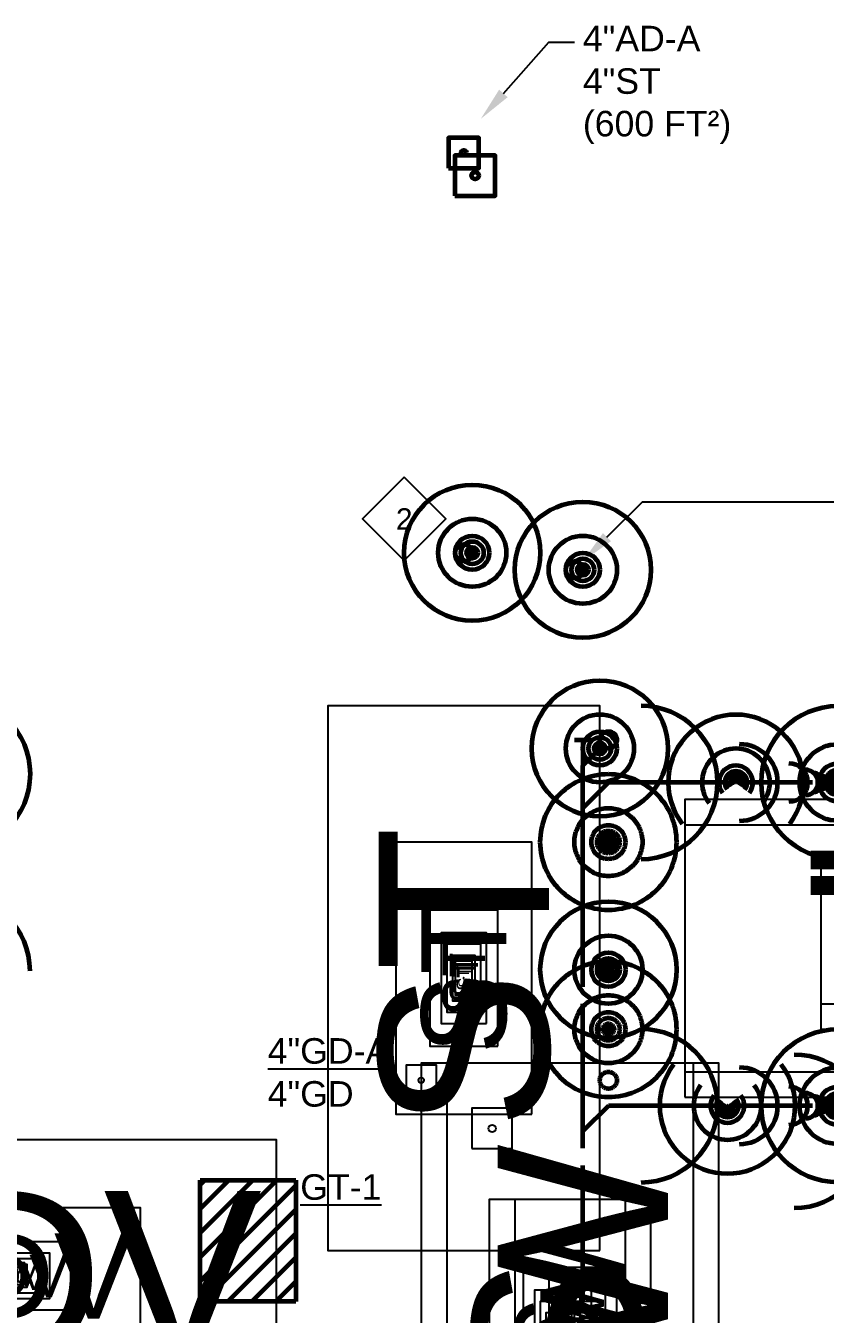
# Model space of a CAD drawing. Extents: x -3637 to 1666, y -2593 to 1817.
# Drawn here: x -968.5 to -686.5, y 681.2 to 1135.6 of the extents above; entities that cross this region are included whole.
import ezdxf
from ezdxf.enums import TextEntityAlignment as Align

# ---------------------------------------------------------------- set-up
doc = ezdxf.new("R2010")
doc.units = 0
doc.header["$LTSCALE"] = 36
doc.header["$MEASUREMENT"] = 0
doc.linetypes.add('VENT', pattern=[0.3, 0.2, -0.1])
for name, color, linetype in [('G-ANNO-TEXT', 70, 'Continuous'), ('G-ANNO-TEXT @ 96', 70, 'Continuous'), ('P-GD-N', 3, 'Continuous'), ('P-GD-N @ 128', 3, 'Continuous'), ('P-GD-N @ 96', 3, 'Continuous'), ('P-GV-N', 3, 'VENT'), ('P-GV-N @ 1 (1)', 3, 'VENT'), ('P-GV-N @ 1 (2)', 3, 'VENT'), ('P-GV-N @ 128', 3, 'VENT'), ('P-GV-N @ 192', 3, 'VENT'), ('P-GV-N @ 384', 3, 'VENT'), ('P-GV-N @ 48', 3, 'VENT'), ('P-GV-N @ 64', 3, 'VENT'), ('P-GV-N @ 768', 3, 'VENT'), ('P-GV-N @ 96', 3, 'VENT'), ('P-TP-N', 4, 'Continuous'), ('P-TP-N @ 1 (1)', 4, 'Continuous'), ('P-TP-N @ 1 (2)', 4, 'Continuous'), ('P-TP-N @ 128', 4, 'Continuous'), ('P-TP-N @ 192', 4, 'Continuous'), ('P-TP-N @ 384', 4, 'Continuous'), ('P-TP-N @ 48', 4, 'Continuous'), ('P-TP-N @ 64', 4, 'Continuous'), ('P-TP-N @ 768', 4, 'Continuous'), ('P-TP-N @ 96', 4, 'Continuous')]:
    doc.layers.add(name, color=color, linetype=linetype)
for name, color, linetype, lineweight in [('P-KW-N', 1, 'Continuous', 60), ('P-KW-N @ 1 (1)', 1, 'Continuous', 60), ('P-KW-N @ 1 (2)', 1, 'Continuous', 60), ('P-KW-N @ 12', 1, 'Continuous', 60), ('P-KW-N @ 128', 1, 'Continuous', 60), ('P-KW-N @ 16', 1, 'Continuous', 60), ('P-KW-N @ 192', 1, 'Continuous', 60), ('P-KW-N @ 2', 1, 'Continuous', 60), ('P-KW-N @ 24', 1, 'Continuous', 60), ('P-KW-N @ 384', 1, 'Continuous', 60), ('P-KW-N @ 4', 1, 'Continuous', 60), ('P-KW-N @ 48', 1, 'Continuous', 60), ('P-KW-N @ 64', 1, 'Continuous', 60), ('P-KW-N @ 768', 1, 'Continuous', 60), ('P-KW-N @ 8', 1, 'Continuous', 60), ('P-KW-N @ 96', 1, 'Continuous', 60), ('P-SAN-N', 6, 'Continuous', 60), ('P-SAN-N @ 1 (1)', 6, 'Continuous', 60), ('P-SAN-N @ 1 (2)', 6, 'Continuous', 60), ('P-SAN-N @ 12', 6, 'Continuous', 60), ('P-SAN-N @ 128', 6, 'Continuous', 60), ('P-SAN-N @ 16', 6, 'Continuous', 60), ('P-SAN-N @ 192', 6, 'Continuous', 60), ('P-SAN-N @ 2', 6, 'Continuous', 60), ('P-SAN-N @ 24', 6, 'Continuous', 60), ('P-SAN-N @ 384', 6, 'Continuous', 60), ('P-SAN-N @ 4', 6, 'Continuous', 60), ('P-SAN-N @ 48', 6, 'Continuous', 60), ('P-SAN-N @ 64', 6, 'Continuous', 60), ('P-SAN-N @ 768', 6, 'Continuous', 60), ('P-SAN-N @ 8', 6, 'Continuous', 60), ('P-SAN-N @ 96', 6, 'Continuous', 60), ('P-SANV-N', 5, 'VENT', 60), ('P-SANV-N @ 1 (1)', 5, 'VENT', 60), ('P-SANV-N @ 1 (2)', 5, 'VENT', 60), ('P-SANV-N @ 12', 5, 'VENT', 60), ('P-SANV-N @ 128', 5, 'VENT', 60), ('P-SANV-N @ 16', 5, 'VENT', 60), ('P-SANV-N @ 192', 5, 'VENT', 60), ('P-SANV-N @ 2', 5, 'VENT', 60), ('P-SANV-N @ 24', 5, 'VENT', 60), ('P-SANV-N @ 384', 5, 'VENT', 60), ('P-SANV-N @ 4', 5, 'VENT', 60), ('P-SANV-N @ 48', 5, 'VENT', 60), ('P-SANV-N @ 64', 5, 'VENT', 60), ('P-SANV-N @ 768', 5, 'VENT', 60), ('P-SANV-N @ 8', 5, 'VENT', 60), ('P-SANV-N @ 96', 5, 'VENT', 60), ('P-STRM-N', 2, 'Continuous', 60), ('P-STRM-N @ 1 (1)', 2, 'Continuous', 60), ('P-STRM-N @ 1 (2)', 2, 'Continuous', 60), ('P-STRM-N @ 12', 2, 'Continuous', 60), ('P-STRM-N @ 128', 2, 'Continuous', 60), ('P-STRM-N @ 16', 2, 'Continuous', 60), ('P-STRM-N @ 192', 2, 'Continuous', 60), ('P-STRM-N @ 2', 2, 'Continuous', 60), ('P-STRM-N @ 24', 2, 'Continuous', 60), ('P-STRM-N @ 384', 2, 'Continuous', 60), ('P-STRM-N @ 4', 2, 'Continuous', 60), ('P-STRM-N @ 48', 2, 'Continuous', 60), ('P-STRM-N @ 64', 2, 'Continuous', 60), ('P-STRM-N @ 768', 2, 'Continuous', 60), ('P-STRM-N @ 8', 2, 'Continuous', 60), ('P-STRM-N @ 96', 2, 'Continuous', 60)]:
    doc.layers.add(name, color=color, linetype=linetype, lineweight=lineweight)
doc.styles.add('Arial', font='arial.ttf')

# ---------------------------------------------------------------- blocks, each defined once
blk = doc.blocks.new('*U17')
at = {"linetype": 'Continuous'}
blk.add_lwpolyline([(-0.0556, -0.0556), (0.0556, -0.0556), (0.0556, 0.0556), (-0.0556, 0.0556)], close=True, dxfattribs=at)
at = {"color": 7, "linetype": 'Continuous'}
blk.add_circle((0, 0), 0.01, dxfattribs=at)
blk = doc.blocks.new('*U907')
at = {"layer": 'P-GD-N @ 128', "xscale": 128, "yscale": 128, "zscale": 128}
blk.add_blockref('*U17', (-804, 746.74), dxfattribs=at)
at = {"layer": 'P-GD-N @ 96', "xscale": 96, "yscale": 96, "zscale": 96}
blk.add_blockref('*U17', (-829, 763.74), dxfattribs=at)
blk = doc.blocks.new('*U7')
blk.add_circle((0, 0), 0.03125)
blk = doc.blocks.new('*U982')
at = {"layer": 'P-KW-N @ 1 (1)'}
blk.add_blockref('*U7', (-766, 880.74), dxfattribs=at)
at = {"layer": 'P-KW-N @ 1 (2)'}
blk.add_blockref('*U7', (-766, 880.74), dxfattribs=at)
at = {"layer": 'P-KW-N @ 12', "xscale": 12, "yscale": 12, "zscale": 12}
blk.add_blockref('*U7', (-766, 880.74), dxfattribs=at)
at = {"layer": 'P-KW-N @ 128', "xscale": 128, "yscale": 128, "zscale": 128}
blk.add_blockref('*U7', (-766, 880.74), dxfattribs=at)
at = {"layer": 'P-KW-N @ 16', "xscale": 16, "yscale": 16, "zscale": 16}
blk.add_blockref('*U7', (-766, 880.74), dxfattribs=at)
at = {"layer": 'P-KW-N @ 192', "xscale": 192, "yscale": 192, "zscale": 192}
blk.add_blockref('*U7', (-766, 880.74), dxfattribs=at)
at = {"layer": 'P-KW-N @ 2', "xscale": 2, "yscale": 2, "zscale": 2}
blk.add_blockref('*U7', (-766, 880.74), dxfattribs=at)
at = {"layer": 'P-KW-N @ 24', "xscale": 24, "yscale": 24, "zscale": 24}
blk.add_blockref('*U7', (-766, 880.74), dxfattribs=at)
at = {"layer": 'P-KW-N @ 384', "xscale": 384, "yscale": 384, "zscale": 384}
blk.add_blockref('*U7', (-766, 880.74), dxfattribs=at)
at = {"layer": 'P-KW-N @ 4', "xscale": 4, "yscale": 4, "zscale": 4}
blk.add_blockref('*U7', (-766, 880.74), dxfattribs=at)
at = {"layer": 'P-KW-N @ 48', "xscale": 48, "yscale": 48, "zscale": 48}
blk.add_blockref('*U7', (-766, 880.74), dxfattribs=at)
at = {"layer": 'P-KW-N @ 64', "xscale": 64, "yscale": 64, "zscale": 64}
blk.add_blockref('*U7', (-766, 880.74), dxfattribs=at)
at = {"layer": 'P-KW-N @ 768', "xscale": 768, "yscale": 768, "zscale": 768}
blk.add_blockref('*U7', (-766, 880.74), dxfattribs=at)
at = {"layer": 'P-KW-N @ 8', "xscale": 8, "yscale": 8, "zscale": 8}
blk.add_blockref('*U7', (-766, 880.74), dxfattribs=at)
at = {"layer": 'P-KW-N @ 96', "xscale": 96, "yscale": 96, "zscale": 96}
blk.add_blockref('*U7', (-763, 883.74), dxfattribs=at)
blk = doc.blocks.new('Pipe-Plan')
for p, q in [((-0.09375, -0.03125), (-0.09375, 0.03125)), ((-0.09375, 0), (0, 0))]:
    blk.add_line(p, q)
blk = doc.blocks.new('*U984')
at = {"layer": 'P-SAN-N @ 1 (1)'}
blk.add_blockref('*U7', (-772, 943.74), dxfattribs=at)
at = {"layer": 'P-SAN-N @ 1 (2)'}
blk.add_blockref('*U7', (-772, 943.74), dxfattribs=at)
at = {"layer": 'P-SAN-N @ 12', "xscale": 12, "yscale": 12, "zscale": 12}
blk.add_blockref('*U7', (-772, 943.74), dxfattribs=at)
at = {"layer": 'P-SAN-N @ 128', "xscale": 128, "yscale": 128, "zscale": 128}
blk.add_blockref('*U7', (-772, 943.74), dxfattribs=at)
at = {"layer": 'P-SAN-N @ 16', "xscale": 16, "yscale": 16, "zscale": 16}
blk.add_blockref('*U7', (-772, 943.74), dxfattribs=at)
at = {"layer": 'P-SAN-N @ 192', "xscale": 192, "yscale": 192, "zscale": 192}
blk.add_blockref('*U7', (-772, 943.74), dxfattribs=at)
at = {"layer": 'P-SAN-N @ 2', "xscale": 2, "yscale": 2, "zscale": 2}
blk.add_blockref('*U7', (-772, 943.74), dxfattribs=at)
at = {"layer": 'P-SAN-N @ 24', "xscale": 24, "yscale": 24, "zscale": 24}
blk.add_blockref('*U7', (-772, 943.74), dxfattribs=at)
at = {"layer": 'P-SAN-N @ 384', "xscale": 384, "yscale": 384, "zscale": 384}
blk.add_blockref('*U7', (-772, 943.74), dxfattribs=at)
at = {"layer": 'P-SAN-N @ 4', "xscale": 4, "yscale": 4, "zscale": 4}
blk.add_blockref('*U7', (-772, 943.74), dxfattribs=at)
at = {"layer": 'P-SAN-N @ 48', "xscale": 48, "yscale": 48, "zscale": 48}
blk.add_blockref('*U7', (-772, 943.74), dxfattribs=at)
at = {"layer": 'P-SAN-N @ 64', "xscale": 64, "yscale": 64, "zscale": 64}
blk.add_blockref('*U7', (-772, 943.74), dxfattribs=at)
at = {"layer": 'P-SAN-N @ 768', "xscale": 768, "yscale": 768, "zscale": 768}
blk.add_blockref('*U7', (-772, 943.74), dxfattribs=at)
at = {"layer": 'P-SAN-N @ 8', "xscale": 8, "yscale": 8, "zscale": 8}
blk.add_blockref('*U7', (-772, 943.74), dxfattribs=at)
at = {"layer": 'P-SAN-N @ 96', "xscale": 96, "yscale": 96, "zscale": 96}
blk.add_blockref('*U7', (-775, 943.74), dxfattribs=at)
blk = doc.blocks.new('*U20')
at = {"linetype": 'Continuous'}
blk.add_circle((0, 0), 0.03516, dxfattribs=at)
blk.add_arc((0.09046, 0), 0.03516, 90, 270, dxfattribs=at)
blk = doc.blocks.new('*U985')
at = {"layer": 'P-KW-N @ 1 (1)', "rotation": 180}
blk.add_blockref('*U20', (-682, 868.74), dxfattribs=at)
at = {"layer": 'P-KW-N @ 1 (2)', "rotation": 180}
blk.add_blockref('*U20', (-682, 868.74), dxfattribs=at)
at = {"layer": 'P-KW-N @ 12', "xscale": 12, "yscale": 12, "zscale": 12, "rotation": 180}
blk.add_blockref('*U20', (-682, 868.74), dxfattribs=at)
at = {"layer": 'P-KW-N @ 128', "xscale": 128, "yscale": 128, "zscale": 128, "rotation": 180}
blk.add_blockref('*U20', (-682, 868.74), dxfattribs=at)
at = {"layer": 'P-KW-N @ 16', "xscale": 16, "yscale": 16, "zscale": 16, "rotation": 180}
blk.add_blockref('*U20', (-682, 868.74), dxfattribs=at)
at = {"layer": 'P-KW-N @ 192', "xscale": 192, "yscale": 192, "zscale": 192, "rotation": 180}
blk.add_blockref('*U20', (-682, 868.74), dxfattribs=at)
at = {"layer": 'P-KW-N @ 2', "xscale": 2, "yscale": 2, "zscale": 2, "rotation": 180}
blk.add_blockref('*U20', (-682, 868.74), dxfattribs=at)
at = {"layer": 'P-KW-N @ 24', "xscale": 24, "yscale": 24, "zscale": 24, "rotation": 180}
blk.add_blockref('*U20', (-682, 868.74), dxfattribs=at)
at = {"layer": 'P-KW-N @ 384', "xscale": 384, "yscale": 384, "zscale": 384, "rotation": 180}
blk.add_blockref('*U20', (-682, 868.74), dxfattribs=at)
at = {"layer": 'P-KW-N @ 4', "xscale": 4, "yscale": 4, "zscale": 4, "rotation": 180}
blk.add_blockref('*U20', (-682, 868.74), dxfattribs=at)
at = {"layer": 'P-KW-N @ 48', "xscale": 48, "yscale": 48, "zscale": 48, "rotation": 180}
blk.add_blockref('*U20', (-682, 868.74), dxfattribs=at)
at = {"layer": 'P-KW-N @ 64', "xscale": 64, "yscale": 64, "zscale": 64, "rotation": 180}
blk.add_blockref('*U20', (-682, 868.74), dxfattribs=at)
at = {"layer": 'P-KW-N @ 768', "xscale": 768, "yscale": 768, "zscale": 768, "rotation": 180}
blk.add_blockref('*U20', (-682, 868.74), dxfattribs=at)
at = {"layer": 'P-KW-N @ 8', "xscale": 8, "yscale": 8, "zscale": 8, "rotation": 180}
blk.add_blockref('*U20', (-682, 868.74), dxfattribs=at)
at = {"layer": 'P-KW-N @ 96', "xscale": 96, "yscale": 96, "zscale": 96, "rotation": 180}
blk.add_blockref('*U20', (-682, 868.74), dxfattribs=at)
blk = doc.blocks.new('*U986')
at = {"layer": 'P-KW-N @ 1 (1)', "rotation": 180}
blk.add_blockref('*U20', (-682, 754.74), dxfattribs=at)
at = {"layer": 'P-KW-N @ 1 (2)', "rotation": 180}
blk.add_blockref('*U20', (-682, 754.74), dxfattribs=at)
at = {"layer": 'P-KW-N @ 12', "xscale": 12, "yscale": 12, "zscale": 12, "rotation": 180}
blk.add_blockref('*U20', (-682, 754.74), dxfattribs=at)
at = {"layer": 'P-KW-N @ 128', "xscale": 128, "yscale": 128, "zscale": 128, "rotation": 180}
blk.add_blockref('*U20', (-682, 754.74), dxfattribs=at)
at = {"layer": 'P-KW-N @ 16', "xscale": 16, "yscale": 16, "zscale": 16, "rotation": 180}
blk.add_blockref('*U20', (-682, 754.74), dxfattribs=at)
at = {"layer": 'P-KW-N @ 192', "xscale": 192, "yscale": 192, "zscale": 192, "rotation": 180}
blk.add_blockref('*U20', (-682, 754.74), dxfattribs=at)
at = {"layer": 'P-KW-N @ 2', "xscale": 2, "yscale": 2, "zscale": 2, "rotation": 180}
blk.add_blockref('*U20', (-682, 754.74), dxfattribs=at)
at = {"layer": 'P-KW-N @ 24', "xscale": 24, "yscale": 24, "zscale": 24, "rotation": 180}
blk.add_blockref('*U20', (-682, 754.74), dxfattribs=at)
at = {"layer": 'P-KW-N @ 384', "xscale": 384, "yscale": 384, "zscale": 384, "rotation": 180}
blk.add_blockref('*U20', (-682, 754.74), dxfattribs=at)
at = {"layer": 'P-KW-N @ 4', "xscale": 4, "yscale": 4, "zscale": 4, "rotation": 180}
blk.add_blockref('*U20', (-682, 754.74), dxfattribs=at)
at = {"layer": 'P-KW-N @ 48', "xscale": 48, "yscale": 48, "zscale": 48, "rotation": 180}
blk.add_blockref('*U20', (-682, 754.74), dxfattribs=at)
at = {"layer": 'P-KW-N @ 64', "xscale": 64, "yscale": 64, "zscale": 64, "rotation": 180}
blk.add_blockref('*U20', (-682, 754.74), dxfattribs=at)
at = {"layer": 'P-KW-N @ 768', "xscale": 768, "yscale": 768, "zscale": 768, "rotation": 180}
blk.add_blockref('*U20', (-682, 754.74), dxfattribs=at)
at = {"layer": 'P-KW-N @ 8', "xscale": 8, "yscale": 8, "zscale": 8, "rotation": 180}
blk.add_blockref('*U20', (-682, 754.74), dxfattribs=at)
at = {"layer": 'P-KW-N @ 96', "xscale": 96, "yscale": 96, "zscale": 96, "rotation": 180}
blk.add_blockref('*U20', (-682, 754.74), dxfattribs=at)
blk = doc.blocks.new('*U987')
at = {"layer": 'P-SAN-N @ 1 (1)'}
blk.add_blockref('*U7', (-763, 802.74), dxfattribs=at)
at = {"layer": 'P-SAN-N @ 1 (2)'}
blk.add_blockref('*U7', (-763, 802.74), dxfattribs=at)
at = {"layer": 'P-SAN-N @ 12', "xscale": 12, "yscale": 12, "zscale": 12}
blk.add_blockref('*U7', (-763, 802.74), dxfattribs=at)
at = {"layer": 'P-SAN-N @ 128', "xscale": 128, "yscale": 128, "zscale": 128}
blk.add_blockref('*U7', (-763, 802.74), dxfattribs=at)
at = {"layer": 'P-SAN-N @ 16', "xscale": 16, "yscale": 16, "zscale": 16}
blk.add_blockref('*U7', (-763, 802.74), dxfattribs=at)
at = {"layer": 'P-SAN-N @ 192', "xscale": 192, "yscale": 192, "zscale": 192}
blk.add_blockref('*U7', (-763, 802.74), dxfattribs=at)
at = {"layer": 'P-SAN-N @ 2', "xscale": 2, "yscale": 2, "zscale": 2}
blk.add_blockref('*U7', (-763, 802.74), dxfattribs=at)
at = {"layer": 'P-SAN-N @ 24', "xscale": 24, "yscale": 24, "zscale": 24}
blk.add_blockref('*U7', (-763, 802.74), dxfattribs=at)
at = {"layer": 'P-SAN-N @ 384', "xscale": 384, "yscale": 384, "zscale": 384}
blk.add_blockref('*U7', (-763, 802.74), dxfattribs=at)
at = {"layer": 'P-SAN-N @ 4', "xscale": 4, "yscale": 4, "zscale": 4}
blk.add_blockref('*U7', (-763, 802.74), dxfattribs=at)
at = {"layer": 'P-SAN-N @ 48', "xscale": 48, "yscale": 48, "zscale": 48}
blk.add_blockref('*U7', (-763, 802.74), dxfattribs=at)
at = {"layer": 'P-SAN-N @ 64', "xscale": 64, "yscale": 64, "zscale": 64}
blk.add_blockref('*U7', (-763, 802.74), dxfattribs=at)
at = {"layer": 'P-SAN-N @ 768', "xscale": 768, "yscale": 768, "zscale": 768}
blk.add_blockref('*U7', (-763, 802.74), dxfattribs=at)
at = {"layer": 'P-SAN-N @ 8', "xscale": 8, "yscale": 8, "zscale": 8}
blk.add_blockref('*U7', (-763, 802.74), dxfattribs=at)
at = {"layer": 'P-SAN-N @ 96', "xscale": 96, "yscale": 96, "zscale": 96}
blk.add_blockref('*U7', (-763, 802.74), dxfattribs=at)
blk = doc.blocks.new('*U988')
at = {"layer": 'P-SAN-N @ 1 (1)', "rotation": 180}
blk.add_blockref('*U20', (-628, 745.74), dxfattribs=at)
at = {"layer": 'P-SAN-N @ 1 (2)', "rotation": 180}
blk.add_blockref('*U20', (-628, 745.74), dxfattribs=at)
at = {"layer": 'P-SAN-N @ 12', "xscale": 12, "yscale": 12, "zscale": 12, "rotation": 180}
blk.add_blockref('*U20', (-628, 745.74), dxfattribs=at)
at = {"layer": 'P-SAN-N @ 128', "xscale": 128, "yscale": 128, "zscale": 128, "rotation": 180}
blk.add_blockref('*U20', (-628, 745.74), dxfattribs=at)
at = {"layer": 'P-SAN-N @ 16', "xscale": 16, "yscale": 16, "zscale": 16, "rotation": 180}
blk.add_blockref('*U20', (-628, 745.74), dxfattribs=at)
at = {"layer": 'P-SAN-N @ 192', "xscale": 192, "yscale": 192, "zscale": 192, "rotation": 180}
blk.add_blockref('*U20', (-628, 745.74), dxfattribs=at)
at = {"layer": 'P-SAN-N @ 2', "xscale": 2, "yscale": 2, "zscale": 2, "rotation": 180}
blk.add_blockref('*U20', (-628, 745.74), dxfattribs=at)
at = {"layer": 'P-SAN-N @ 24', "xscale": 24, "yscale": 24, "zscale": 24, "rotation": 180}
blk.add_blockref('*U20', (-628, 745.74), dxfattribs=at)
at = {"layer": 'P-SAN-N @ 384', "xscale": 384, "yscale": 384, "zscale": 384, "rotation": 180}
blk.add_blockref('*U20', (-628, 745.74), dxfattribs=at)
at = {"layer": 'P-SAN-N @ 4', "xscale": 4, "yscale": 4, "zscale": 4, "rotation": 180}
blk.add_blockref('*U20', (-628, 745.74), dxfattribs=at)
at = {"layer": 'P-SAN-N @ 48', "xscale": 48, "yscale": 48, "zscale": 48, "rotation": 180}
blk.add_blockref('*U20', (-628, 745.74), dxfattribs=at)
at = {"layer": 'P-SAN-N @ 64', "xscale": 64, "yscale": 64, "zscale": 64, "rotation": 180}
blk.add_blockref('*U20', (-628, 745.74), dxfattribs=at)
at = {"layer": 'P-SAN-N @ 768', "xscale": 768, "yscale": 768, "zscale": 768, "rotation": 180}
blk.add_blockref('*U20', (-628, 745.74), dxfattribs=at)
at = {"layer": 'P-SAN-N @ 8', "xscale": 8, "yscale": 8, "zscale": 8, "rotation": 180}
blk.add_blockref('*U20', (-628, 745.74), dxfattribs=at)
at = {"layer": 'P-SAN-N @ 96', "xscale": 96, "yscale": 96, "zscale": 96, "rotation": 180}
blk.add_blockref('*U20', (-628, 745.74), dxfattribs=at)
blk = doc.blocks.new('*U1014')
at = {"layer": 'P-SANV-N @ 1 (1)'}
blk.add_blockref('*U7', (-763, 781.74), dxfattribs=at)
at = {"layer": 'P-SANV-N @ 1 (2)'}
blk.add_blockref('*U7', (-763, 781.74), dxfattribs=at)
at = {"layer": 'P-SANV-N @ 12', "xscale": 12, "yscale": 12, "zscale": 12}
blk.add_blockref('*U7', (-763, 781.74), dxfattribs=at)
at = {"layer": 'P-SANV-N @ 128', "xscale": 128, "yscale": 128, "zscale": 128}
blk.add_blockref('*U7', (-763, 781.74), dxfattribs=at)
at = {"layer": 'P-SANV-N @ 16', "xscale": 16, "yscale": 16, "zscale": 16}
blk.add_blockref('*U7', (-763, 781.74), dxfattribs=at)
at = {"layer": 'P-SANV-N @ 192', "xscale": 192, "yscale": 192, "zscale": 192}
blk.add_blockref('*U7', (-763, 781.74), dxfattribs=at)
at = {"layer": 'P-SANV-N @ 2', "xscale": 2, "yscale": 2, "zscale": 2}
blk.add_blockref('*U7', (-763, 781.74), dxfattribs=at)
at = {"layer": 'P-SANV-N @ 24', "xscale": 24, "yscale": 24, "zscale": 24}
blk.add_blockref('*U7', (-763, 781.74), dxfattribs=at)
at = {"layer": 'P-SANV-N @ 384', "xscale": 384, "yscale": 384, "zscale": 384}
blk.add_blockref('*U7', (-763, 781.74), dxfattribs=at)
at = {"layer": 'P-SANV-N @ 4', "xscale": 4, "yscale": 4, "zscale": 4}
blk.add_blockref('*U7', (-763, 781.74), dxfattribs=at)
at = {"layer": 'P-SANV-N @ 48', "xscale": 48, "yscale": 48, "zscale": 48}
blk.add_blockref('*U7', (-763, 781.74), dxfattribs=at)
at = {"layer": 'P-SANV-N @ 64', "xscale": 64, "yscale": 64, "zscale": 64}
blk.add_blockref('*U7', (-763, 781.74), dxfattribs=at)
at = {"layer": 'P-SANV-N @ 768', "xscale": 768, "yscale": 768, "zscale": 768}
blk.add_blockref('*U7', (-763, 781.74), dxfattribs=at)
at = {"layer": 'P-SANV-N @ 8', "xscale": 8, "yscale": 8, "zscale": 8}
blk.add_blockref('*U7', (-763, 781.74), dxfattribs=at)
at = {"layer": 'P-SANV-N @ 96', "xscale": 96, "yscale": 96, "zscale": 96}
blk.add_blockref('*U7', (-763, 763.74), dxfattribs=at)
blk = doc.blocks.new('*U1015')
at = {"layer": 'P-SANV-N @ 1 (1)'}
blk.add_blockref('*U7', (-763, 847.74), dxfattribs=at)
at = {"layer": 'P-SANV-N @ 1 (2)'}
blk.add_blockref('*U7', (-763, 847.74), dxfattribs=at)
at = {"layer": 'P-SANV-N @ 12', "xscale": 12, "yscale": 12, "zscale": 12}
blk.add_blockref('*U7', (-763, 847.74), dxfattribs=at)
at = {"layer": 'P-SANV-N @ 128', "xscale": 128, "yscale": 128, "zscale": 128}
blk.add_blockref('*U7', (-763, 847.74), dxfattribs=at)
at = {"layer": 'P-SANV-N @ 16', "xscale": 16, "yscale": 16, "zscale": 16}
blk.add_blockref('*U7', (-763, 847.74), dxfattribs=at)
at = {"layer": 'P-SANV-N @ 192', "xscale": 192, "yscale": 192, "zscale": 192}
blk.add_blockref('*U7', (-763, 847.74), dxfattribs=at)
at = {"layer": 'P-SANV-N @ 2', "xscale": 2, "yscale": 2, "zscale": 2}
blk.add_blockref('*U7', (-763, 847.74), dxfattribs=at)
at = {"layer": 'P-SANV-N @ 24', "xscale": 24, "yscale": 24, "zscale": 24}
blk.add_blockref('*U7', (-763, 847.74), dxfattribs=at)
at = {"layer": 'P-SANV-N @ 384', "xscale": 384, "yscale": 384, "zscale": 384}
blk.add_blockref('*U7', (-763, 847.74), dxfattribs=at)
at = {"layer": 'P-SANV-N @ 4', "xscale": 4, "yscale": 4, "zscale": 4}
blk.add_blockref('*U7', (-763, 847.74), dxfattribs=at)
at = {"layer": 'P-SANV-N @ 48', "xscale": 48, "yscale": 48, "zscale": 48}
blk.add_blockref('*U7', (-763, 847.74), dxfattribs=at)
at = {"layer": 'P-SANV-N @ 64', "xscale": 64, "yscale": 64, "zscale": 64}
blk.add_blockref('*U7', (-763, 847.74), dxfattribs=at)
at = {"layer": 'P-SANV-N @ 768', "xscale": 768, "yscale": 768, "zscale": 768}
blk.add_blockref('*U7', (-763, 847.74), dxfattribs=at)
at = {"layer": 'P-SANV-N @ 8', "xscale": 8, "yscale": 8, "zscale": 8}
blk.add_blockref('*U7', (-763, 847.74), dxfattribs=at)
at = {"layer": 'P-SANV-N @ 96', "xscale": 96, "yscale": 96, "zscale": 96}
blk.add_blockref('*U7', (-763, 847.74), dxfattribs=at)
blk = doc.blocks.new('*U64')
at = {"layer": 'DEFPOINTS'}
blk.add_lwpolyline([(-0.125, -0.0625), (0.125, -0.0625), (0.125, 0.0625), (-0.125, 0.0625)], close=True, dxfattribs=at)
at = {"style": 'Arial'}
blk.add_text('GDV', height=0.078125, dxfattribs=at).set_placement((0, 0), align=Align.MIDDLE)
blk = doc.blocks.new('*U1027')
at = {"layer": 'P-GV-N @ 1 (1)', "linetype": 'ByBlock', "lineweight": -2}
blk.add_blockref('*U64', (-976, 694.74), dxfattribs=at)
at = {"layer": 'P-GV-N @ 1 (2)', "linetype": 'ByBlock', "lineweight": -2}
blk.add_blockref('*U64', (-976, 694.74), dxfattribs=at)
at = {"layer": 'P-GV-N @ 128', "linetype": 'ByBlock', "lineweight": -2, "xscale": 128, "yscale": 128, "zscale": 128}
blk.add_blockref('*U64', (-976, 694.74), dxfattribs=at)
at = {"layer": 'P-GV-N @ 192', "linetype": 'ByBlock', "lineweight": -2, "xscale": 192, "yscale": 192, "zscale": 192}
blk.add_blockref('*U64', (-976, 694.74), dxfattribs=at)
at = {"layer": 'P-GV-N @ 384', "linetype": 'ByBlock', "lineweight": -2, "xscale": 384, "yscale": 384, "zscale": 384}
blk.add_blockref('*U64', (-976, 694.74), dxfattribs=at)
at = {"layer": 'P-GV-N @ 48', "linetype": 'ByBlock', "lineweight": -2, "xscale": 48, "yscale": 48, "zscale": 48}
blk.add_blockref('*U64', (-976, 694.74), dxfattribs=at)
at = {"layer": 'P-GV-N @ 64', "linetype": 'ByBlock', "lineweight": -2, "xscale": 64, "yscale": 64, "zscale": 64}
blk.add_blockref('*U64', (-976, 694.74), dxfattribs=at)
at = {"layer": 'P-GV-N @ 768', "linetype": 'ByBlock', "lineweight": -2, "xscale": 768, "yscale": 768, "zscale": 768}
blk.add_blockref('*U64', (-976, 694.74), dxfattribs=at)
at = {"layer": 'P-GV-N @ 96', "linetype": 'ByBlock', "lineweight": -2, "xscale": 96, "yscale": 96, "zscale": 96}
blk.add_blockref('*U64', (-976, 694.74), dxfattribs=at)
blk = doc.blocks.new('*U86')
at = {"layer": 'DEFPOINTS'}
blk.add_lwpolyline([(-0.125, -0.0625), (0.125, -0.0625), (0.125, 0.0625), (-0.125, 0.0625)], close=True, dxfattribs=at)
at = {"style": 'Arial'}
blk.add_text('KW', height=0.078125, dxfattribs=at).set_placement((0, 0), align=Align.MIDDLE)
blk = doc.blocks.new('*U1053')
at = {"layer": 'P-KW-N @ 1 (1)', "linetype": 'ByBlock', "lineweight": -2, "rotation": 90}
blk.add_blockref('*U86', (-772, 673.74), dxfattribs=at)
at = {"layer": 'P-KW-N @ 1 (2)', "linetype": 'ByBlock', "lineweight": -2, "rotation": 90}
blk.add_blockref('*U86', (-772, 673.74), dxfattribs=at)
at = {"layer": 'P-KW-N @ 128', "linetype": 'ByBlock', "lineweight": -2, "xscale": 128, "yscale": 128, "zscale": 128, "rotation": 90}
blk.add_blockref('*U86', (-772, 673.74), dxfattribs=at)
at = {"layer": 'P-KW-N @ 192', "linetype": 'ByBlock', "lineweight": -2, "xscale": 192, "yscale": 192, "zscale": 192, "rotation": 90}
blk.add_blockref('*U86', (-772, 673.74), dxfattribs=at)
at = {"layer": 'P-KW-N @ 384', "linetype": 'ByBlock', "lineweight": -2, "xscale": 384, "yscale": 384, "zscale": 384, "rotation": 90}
blk.add_blockref('*U86', (-772, 673.74), dxfattribs=at)
at = {"layer": 'P-KW-N @ 48', "linetype": 'ByBlock', "lineweight": -2, "xscale": 48, "yscale": 48, "zscale": 48, "rotation": 90}
blk.add_blockref('*U86', (-772, 673.74), dxfattribs=at)
at = {"layer": 'P-KW-N @ 64', "linetype": 'ByBlock', "lineweight": -2, "xscale": 64, "yscale": 64, "zscale": 64, "rotation": 90}
blk.add_blockref('*U86', (-772, 673.74), dxfattribs=at)
at = {"layer": 'P-KW-N @ 768', "linetype": 'ByBlock', "lineweight": -2, "xscale": 768, "yscale": 768, "zscale": 768, "rotation": 90}
blk.add_blockref('*U86', (-772, 673.74), dxfattribs=at)
at = {"layer": 'P-KW-N @ 96', "linetype": 'ByBlock', "lineweight": -2, "xscale": 96, "yscale": 96, "zscale": 96, "rotation": 90}
blk.add_blockref('*U86', (-772, 673.74), dxfattribs=at)
blk = doc.blocks.new('*U68')
at = {"layer": 'DEFPOINTS'}
blk.add_lwpolyline([(-0.125, -0.0625), (0.125, -0.0625), (0.125, 0.0625), (-0.125, 0.0625)], close=True, dxfattribs=at)
at = {"style": 'Arial'}
blk.add_text('S', height=0.07812, dxfattribs=at).set_placement((0, 0), align=Align.MIDDLE)
blk = doc.blocks.new('*U1054')
at = {"layer": 'P-SAN-N @ 1 (1)', "linetype": 'ByBlock', "lineweight": -2, "rotation": 90}
blk.add_blockref('*U68', (-781, 673.74), dxfattribs=at)
at = {"layer": 'P-SAN-N @ 1 (2)', "linetype": 'ByBlock', "lineweight": -2, "rotation": 90}
blk.add_blockref('*U68', (-781, 673.74), dxfattribs=at)
at = {"layer": 'P-SAN-N @ 128', "linetype": 'ByBlock', "lineweight": -2, "xscale": 128, "yscale": 128, "zscale": 128, "rotation": 90}
blk.add_blockref('*U68', (-781, 673.74), dxfattribs=at)
at = {"layer": 'P-SAN-N @ 192', "linetype": 'ByBlock', "lineweight": -2, "xscale": 192, "yscale": 192, "zscale": 192, "rotation": 90}
blk.add_blockref('*U68', (-781, 673.74), dxfattribs=at)
at = {"layer": 'P-SAN-N @ 384', "linetype": 'ByBlock', "lineweight": -2, "xscale": 384, "yscale": 384, "zscale": 384, "rotation": 90}
blk.add_blockref('*U68', (-781, 673.74), dxfattribs=at)
at = {"layer": 'P-SAN-N @ 48', "linetype": 'ByBlock', "lineweight": -2, "xscale": 48, "yscale": 48, "zscale": 48, "rotation": 90}
blk.add_blockref('*U68', (-781, 673.74), dxfattribs=at)
at = {"layer": 'P-SAN-N @ 64', "linetype": 'ByBlock', "lineweight": -2, "xscale": 64, "yscale": 64, "zscale": 64, "rotation": 90}
blk.add_blockref('*U68', (-781, 673.74), dxfattribs=at)
at = {"layer": 'P-SAN-N @ 768', "linetype": 'ByBlock', "lineweight": -2, "xscale": 768, "yscale": 768, "zscale": 768, "rotation": 90}
blk.add_blockref('*U68', (-781, 673.74), dxfattribs=at)
at = {"layer": 'P-SAN-N @ 96', "linetype": 'ByBlock', "lineweight": -2, "xscale": 96, "yscale": 96, "zscale": 96, "rotation": 90}
blk.add_blockref('*U68', (-781, 673.74), dxfattribs=at)
blk = doc.blocks.new('*U13')
at = {"linetype": 'Continuous'}
blk.add_arc((0, 0), 0.03112, 232.56697, 127.43303, dxfattribs=at)
blk = doc.blocks.new('*U1062')
at = {"layer": 'P-KW-N @ 1 (1)', "rotation": 89.99999999999999}
blk.add_blockref('*U13', (-718, 868.74), dxfattribs=at)
at = {"layer": 'P-KW-N @ 1 (2)', "rotation": 89.99999999999999}
blk.add_blockref('*U13', (-718, 868.74), dxfattribs=at)
at = {"layer": 'P-KW-N @ 12', "xscale": 12, "yscale": 12, "zscale": 12, "rotation": 89.99999999999999}
blk.add_blockref('*U13', (-718, 868.74), dxfattribs=at)
at = {"layer": 'P-KW-N @ 128', "xscale": 128, "yscale": 128, "zscale": 128, "rotation": 89.99999999999999}
blk.add_blockref('*U13', (-718, 868.74), dxfattribs=at)
at = {"layer": 'P-KW-N @ 16', "xscale": 16, "yscale": 16, "zscale": 16, "rotation": 89.99999999999999}
blk.add_blockref('*U13', (-718, 868.74), dxfattribs=at)
at = {"layer": 'P-KW-N @ 192', "xscale": 192, "yscale": 192, "zscale": 192, "rotation": 89.99999999999999}
blk.add_blockref('*U13', (-718, 868.74), dxfattribs=at)
at = {"layer": 'P-KW-N @ 2', "xscale": 2, "yscale": 2, "zscale": 2, "rotation": 89.99999999999999}
blk.add_blockref('*U13', (-718, 868.74), dxfattribs=at)
at = {"layer": 'P-KW-N @ 24', "xscale": 24, "yscale": 24, "zscale": 24, "rotation": 89.99999999999999}
blk.add_blockref('*U13', (-718, 868.74), dxfattribs=at)
at = {"layer": 'P-KW-N @ 384', "xscale": 384, "yscale": 384, "zscale": 384, "rotation": 89.99999999999999}
blk.add_blockref('*U13', (-718, 868.74), dxfattribs=at)
at = {"layer": 'P-KW-N @ 4', "xscale": 4, "yscale": 4, "zscale": 4, "rotation": 89.99999999999999}
blk.add_blockref('*U13', (-718, 868.74), dxfattribs=at)
at = {"layer": 'P-KW-N @ 48', "xscale": 48, "yscale": 48, "zscale": 48, "rotation": 89.99999999999999}
blk.add_blockref('*U13', (-718, 868.74), dxfattribs=at)
at = {"layer": 'P-KW-N @ 64', "xscale": 64, "yscale": 64, "zscale": 64, "rotation": 89.99999999999999}
blk.add_blockref('*U13', (-718, 868.74), dxfattribs=at)
at = {"layer": 'P-KW-N @ 768', "xscale": 768, "yscale": 768, "zscale": 768, "rotation": 89.99999999999999}
blk.add_blockref('*U13', (-718, 868.74), dxfattribs=at)
at = {"layer": 'P-KW-N @ 8', "xscale": 8, "yscale": 8, "zscale": 8, "rotation": 89.99999999999999}
blk.add_blockref('*U13', (-718, 868.74), dxfattribs=at)
at = {"layer": 'P-KW-N @ 96', "xscale": 96, "yscale": 96, "zscale": 96, "rotation": 89.99999999999999}
blk.add_blockref('*U13', (-718, 868.74), dxfattribs=at)
blk = doc.blocks.new('*U1063')
at = {"layer": 'P-KW-N @ 1 (1)', "rotation": 270}
blk.add_blockref('*U13', (-721, 754.74), dxfattribs=at)
at = {"layer": 'P-KW-N @ 1 (2)', "rotation": 270}
blk.add_blockref('*U13', (-721, 754.74), dxfattribs=at)
at = {"layer": 'P-KW-N @ 12', "xscale": 12, "yscale": 12, "zscale": 12, "rotation": 270}
blk.add_blockref('*U13', (-721, 754.74), dxfattribs=at)
at = {"layer": 'P-KW-N @ 128', "xscale": 128, "yscale": 128, "zscale": 128, "rotation": 270}
blk.add_blockref('*U13', (-721, 754.74), dxfattribs=at)
at = {"layer": 'P-KW-N @ 16', "xscale": 16, "yscale": 16, "zscale": 16, "rotation": 270}
blk.add_blockref('*U13', (-721, 754.74), dxfattribs=at)
at = {"layer": 'P-KW-N @ 192', "xscale": 192, "yscale": 192, "zscale": 192, "rotation": 270}
blk.add_blockref('*U13', (-721, 754.74), dxfattribs=at)
at = {"layer": 'P-KW-N @ 2', "xscale": 2, "yscale": 2, "zscale": 2, "rotation": 270}
blk.add_blockref('*U13', (-721, 754.74), dxfattribs=at)
at = {"layer": 'P-KW-N @ 24', "xscale": 24, "yscale": 24, "zscale": 24, "rotation": 270}
blk.add_blockref('*U13', (-721, 754.74), dxfattribs=at)
at = {"layer": 'P-KW-N @ 384', "xscale": 384, "yscale": 384, "zscale": 384, "rotation": 270}
blk.add_blockref('*U13', (-721, 754.74), dxfattribs=at)
at = {"layer": 'P-KW-N @ 4', "xscale": 4, "yscale": 4, "zscale": 4, "rotation": 270}
blk.add_blockref('*U13', (-721, 754.74), dxfattribs=at)
at = {"layer": 'P-KW-N @ 48', "xscale": 48, "yscale": 48, "zscale": 48, "rotation": 270}
blk.add_blockref('*U13', (-721, 754.74), dxfattribs=at)
at = {"layer": 'P-KW-N @ 64', "xscale": 64, "yscale": 64, "zscale": 64, "rotation": 270}
blk.add_blockref('*U13', (-721, 754.74), dxfattribs=at)
at = {"layer": 'P-KW-N @ 768', "xscale": 768, "yscale": 768, "zscale": 768, "rotation": 270}
blk.add_blockref('*U13', (-721, 754.74), dxfattribs=at)
at = {"layer": 'P-KW-N @ 8', "xscale": 8, "yscale": 8, "zscale": 8, "rotation": 270}
blk.add_blockref('*U13', (-721, 754.74), dxfattribs=at)
at = {"layer": 'P-KW-N @ 96', "xscale": 96, "yscale": 96, "zscale": 96, "rotation": 270}
blk.add_blockref('*U13', (-721, 754.74), dxfattribs=at)
blk = doc.blocks.new('*U66')
at = {"layer": 'DEFPOINTS'}
blk.add_lwpolyline([(-0.125, -0.0625), (0.125, -0.0625), (0.125, 0.0625), (-0.125, 0.0625)], close=True, dxfattribs=at)
at = {"style": 'Arial'}
blk.add_text('TP', height=0.078125, dxfattribs=at).set_placement((0, 0), align=Align.MIDDLE)
blk = doc.blocks.new('*U1084')
at = {"layer": 'P-TP-N @ 1 (1)', "linetype": 'ByBlock', "lineweight": -2}
blk.add_blockref('*U66', (-640, 805.74), dxfattribs=at)
at = {"layer": 'P-TP-N @ 1 (2)', "linetype": 'ByBlock', "lineweight": -2}
blk.add_blockref('*U66', (-640, 805.74), dxfattribs=at)
at = {"layer": 'P-TP-N @ 128', "linetype": 'ByBlock', "lineweight": -2, "xscale": 128, "yscale": 128, "zscale": 128}
blk.add_blockref('*U66', (-640, 805.74), dxfattribs=at)
at = {"layer": 'P-TP-N @ 192', "linetype": 'ByBlock', "lineweight": -2, "xscale": 192, "yscale": 192, "zscale": 192}
blk.add_blockref('*U66', (-640, 805.74), dxfattribs=at)
at = {"layer": 'P-TP-N @ 384', "linetype": 'ByBlock', "lineweight": -2, "xscale": 384, "yscale": 384, "zscale": 384}
blk.add_blockref('*U66', (-640, 805.74), dxfattribs=at)
at = {"layer": 'P-TP-N @ 48', "linetype": 'ByBlock', "lineweight": -2, "xscale": 48, "yscale": 48, "zscale": 48}
blk.add_blockref('*U66', (-640, 805.74), dxfattribs=at)
at = {"layer": 'P-TP-N @ 64', "linetype": 'ByBlock', "lineweight": -2, "xscale": 64, "yscale": 64, "zscale": 64}
blk.add_blockref('*U66', (-640, 805.74), dxfattribs=at)
at = {"layer": 'P-TP-N @ 768', "linetype": 'ByBlock', "lineweight": -2, "xscale": 768, "yscale": 768, "zscale": 768}
blk.add_blockref('*U66', (-640, 805.74), dxfattribs=at)
at = {"layer": 'P-TP-N @ 96', "linetype": 'ByBlock', "lineweight": -2, "xscale": 96, "yscale": 96, "zscale": 96}
blk.add_blockref('*U66', (-640, 805.74), dxfattribs=at)
blk = doc.blocks.new('*U1085')
at = {"layer": 'P-TP-N @ 1 (1)', "linetype": 'ByBlock', "lineweight": -2}
blk.add_blockref('*U66', (-640, 814.74), dxfattribs=at)
at = {"layer": 'P-TP-N @ 1 (2)', "linetype": 'ByBlock', "lineweight": -2}
blk.add_blockref('*U66', (-640, 814.74), dxfattribs=at)
at = {"layer": 'P-TP-N @ 128', "linetype": 'ByBlock', "lineweight": -2, "xscale": 128, "yscale": 128, "zscale": 128}
blk.add_blockref('*U66', (-640, 814.74), dxfattribs=at)
at = {"layer": 'P-TP-N @ 192', "linetype": 'ByBlock', "lineweight": -2, "xscale": 192, "yscale": 192, "zscale": 192}
blk.add_blockref('*U66', (-640, 814.74), dxfattribs=at)
at = {"layer": 'P-TP-N @ 384', "linetype": 'ByBlock', "lineweight": -2, "xscale": 384, "yscale": 384, "zscale": 384}
blk.add_blockref('*U66', (-640, 814.74), dxfattribs=at)
at = {"layer": 'P-TP-N @ 48', "linetype": 'ByBlock', "lineweight": -2, "xscale": 48, "yscale": 48, "zscale": 48}
blk.add_blockref('*U66', (-640, 814.74), dxfattribs=at)
at = {"layer": 'P-TP-N @ 64', "linetype": 'ByBlock', "lineweight": -2, "xscale": 64, "yscale": 64, "zscale": 64}
blk.add_blockref('*U66', (-640, 814.74), dxfattribs=at)
at = {"layer": 'P-TP-N @ 768', "linetype": 'ByBlock', "lineweight": -2, "xscale": 768, "yscale": 768, "zscale": 768}
blk.add_blockref('*U66', (-640, 814.74), dxfattribs=at)
at = {"layer": 'P-TP-N @ 96', "linetype": 'ByBlock', "lineweight": -2, "xscale": 96, "yscale": 96, "zscale": 96}
blk.add_blockref('*U66', (-640, 814.74), dxfattribs=at)
blk = doc.blocks.new('DIAMOND TAG')
blk.add_lwpolyline([(0, -0.1533), (0.1533, 0), (0, 0.1533), (-0.1533, 0)], close=True)
at = {"style": 'Arial'}
blk.add_attdef('XXX', text='', height=0.0781, dxfattribs=at).set_placement((0, 0), align=Align.MIDDLE)
blk = doc.blocks.new('*U1128')
at = {"layer": 'P-STRM-N @ 1 (1)'}
blk.add_blockref('*U7', (-811, 949.74), dxfattribs=at)
at = {"layer": 'P-STRM-N @ 1 (2)'}
blk.add_blockref('*U7', (-811, 949.74), dxfattribs=at)
at = {"layer": 'P-STRM-N @ 12', "xscale": 12, "yscale": 12, "zscale": 12}
blk.add_blockref('*U7', (-811, 949.74), dxfattribs=at)
at = {"layer": 'P-STRM-N @ 128', "xscale": 128, "yscale": 128, "zscale": 128}
blk.add_blockref('*U7', (-811, 949.74), dxfattribs=at)
at = {"layer": 'P-STRM-N @ 16', "xscale": 16, "yscale": 16, "zscale": 16}
blk.add_blockref('*U7', (-811, 949.74), dxfattribs=at)
at = {"layer": 'P-STRM-N @ 192', "xscale": 192, "yscale": 192, "zscale": 192}
blk.add_blockref('*U7', (-811, 949.74), dxfattribs=at)
at = {"layer": 'P-STRM-N @ 2', "xscale": 2, "yscale": 2, "zscale": 2}
blk.add_blockref('*U7', (-811, 949.74), dxfattribs=at)
at = {"layer": 'P-STRM-N @ 24', "xscale": 24, "yscale": 24, "zscale": 24}
blk.add_blockref('*U7', (-811, 949.74), dxfattribs=at)
at = {"layer": 'P-STRM-N @ 384', "xscale": 384, "yscale": 384, "zscale": 384}
blk.add_blockref('*U7', (-811, 949.74), dxfattribs=at)
at = {"layer": 'P-STRM-N @ 4', "xscale": 4, "yscale": 4, "zscale": 4}
blk.add_blockref('*U7', (-811, 949.74), dxfattribs=at)
at = {"layer": 'P-STRM-N @ 48', "xscale": 48, "yscale": 48, "zscale": 48}
blk.add_blockref('*U7', (-811, 949.74), dxfattribs=at)
at = {"layer": 'P-STRM-N @ 64', "xscale": 64, "yscale": 64, "zscale": 64}
blk.add_blockref('*U7', (-811, 949.74), dxfattribs=at)
at = {"layer": 'P-STRM-N @ 768', "xscale": 768, "yscale": 768, "zscale": 768}
blk.add_blockref('*U7', (-811, 949.74), dxfattribs=at)
at = {"layer": 'P-STRM-N @ 8', "xscale": 8, "yscale": 8, "zscale": 8}
blk.add_blockref('*U7', (-811, 949.74), dxfattribs=at)
at = {"layer": 'P-STRM-N @ 96', "xscale": 96, "yscale": 96, "zscale": 96}
blk.add_blockref('*U7', (-814, 949.74), dxfattribs=at)
blk = doc.blocks.new('*U72')
at = {"layer": 'DEFPOINTS'}
blk.add_lwpolyline([(-0.125, -0.0625), (0.125, -0.0625), (0.125, 0.0625), (-0.125, 0.0625)], close=True, dxfattribs=at)
at = {"style": 'Arial'}
blk.add_text('ST', height=0.078125, dxfattribs=at).set_placement((0, 0), align=Align.MIDDLE)
blk = doc.blocks.new('*U1131')
at = {"layer": 'P-STRM-N @ 1 (1)', "linetype": 'ByBlock', "lineweight": -2, "rotation": 90}
blk.add_blockref('*U72', (-814, 799.74), dxfattribs=at)
at = {"layer": 'P-STRM-N @ 1 (2)', "linetype": 'ByBlock', "lineweight": -2, "rotation": 90}
blk.add_blockref('*U72', (-814, 799.74), dxfattribs=at)
at = {"layer": 'P-STRM-N @ 128', "linetype": 'ByBlock', "lineweight": -2, "xscale": 128, "yscale": 128, "zscale": 128, "rotation": 90}
blk.add_blockref('*U72', (-814, 799.74), dxfattribs=at)
at = {"layer": 'P-STRM-N @ 192', "linetype": 'ByBlock', "lineweight": -2, "xscale": 192, "yscale": 192, "zscale": 192, "rotation": 90}
blk.add_blockref('*U72', (-814, 799.74), dxfattribs=at)
at = {"layer": 'P-STRM-N @ 384', "linetype": 'ByBlock', "lineweight": -2, "xscale": 384, "yscale": 384, "zscale": 384, "rotation": 90}
blk.add_blockref('*U72', (-814, 799.74), dxfattribs=at)
at = {"layer": 'P-STRM-N @ 48', "linetype": 'ByBlock', "lineweight": -2, "xscale": 48, "yscale": 48, "zscale": 48, "rotation": 90}
blk.add_blockref('*U72', (-814, 799.74), dxfattribs=at)
at = {"layer": 'P-STRM-N @ 64', "linetype": 'ByBlock', "lineweight": -2, "xscale": 64, "yscale": 64, "zscale": 64, "rotation": 90}
blk.add_blockref('*U72', (-814, 799.74), dxfattribs=at)
at = {"layer": 'P-STRM-N @ 768', "linetype": 'ByBlock', "lineweight": -2, "xscale": 768, "yscale": 768, "zscale": 768, "rotation": 90}
blk.add_blockref('*U72', (-814, 799.74), dxfattribs=at)
at = {"layer": 'P-STRM-N @ 96', "linetype": 'ByBlock', "lineweight": -2, "xscale": 96, "yscale": 96, "zscale": 96, "rotation": 90}
blk.add_blockref('*U72', (-814, 799.74), dxfattribs=at)
blk = doc.blocks.new('*U1150')
at = {"layer": 'P-STRM-N @ 128', "xscale": 128, "yscale": 128, "zscale": 128}
blk.add_blockref('*U17', (-810, 1082.74), dxfattribs=at)
at = {"layer": 'P-STRM-N @ 96', "xscale": 96, "yscale": 96, "zscale": 96}
blk.add_blockref('*U17', (-814, 1090.74), dxfattribs=at)
blk = doc.blocks.new('*U1180')
at = {"layer": 'P-SAN-N @ 1 (1)', "rotation": 270}
blk.add_blockref('*U20', (-994, 871.74), dxfattribs=at)
at = {"layer": 'P-SAN-N @ 1 (2)', "rotation": 270}
blk.add_blockref('*U20', (-994, 871.74), dxfattribs=at)
at = {"layer": 'P-SAN-N @ 12', "xscale": 12, "yscale": 12, "zscale": 12, "rotation": 270}
blk.add_blockref('*U20', (-994, 871.74), dxfattribs=at)
at = {"layer": 'P-SAN-N @ 128', "xscale": 128, "yscale": 128, "zscale": 128, "rotation": 270}
blk.add_blockref('*U20', (-994, 871.74), dxfattribs=at)
at = {"layer": 'P-SAN-N @ 16', "xscale": 16, "yscale": 16, "zscale": 16, "rotation": 270}
blk.add_blockref('*U20', (-994, 871.74), dxfattribs=at)
at = {"layer": 'P-SAN-N @ 192', "xscale": 192, "yscale": 192, "zscale": 192, "rotation": 270}
blk.add_blockref('*U20', (-994, 871.74), dxfattribs=at)
at = {"layer": 'P-SAN-N @ 2', "xscale": 2, "yscale": 2, "zscale": 2, "rotation": 270}
blk.add_blockref('*U20', (-994, 871.74), dxfattribs=at)
at = {"layer": 'P-SAN-N @ 24', "xscale": 24, "yscale": 24, "zscale": 24, "rotation": 270}
blk.add_blockref('*U20', (-994, 871.74), dxfattribs=at)
at = {"layer": 'P-SAN-N @ 384', "xscale": 384, "yscale": 384, "zscale": 384, "rotation": 270}
blk.add_blockref('*U20', (-994, 871.74), dxfattribs=at)
at = {"layer": 'P-SAN-N @ 4', "xscale": 4, "yscale": 4, "zscale": 4, "rotation": 270}
blk.add_blockref('*U20', (-994, 871.74), dxfattribs=at)
at = {"layer": 'P-SAN-N @ 48', "xscale": 48, "yscale": 48, "zscale": 48, "rotation": 270}
blk.add_blockref('*U20', (-994, 871.74), dxfattribs=at)
at = {"layer": 'P-SAN-N @ 64', "xscale": 64, "yscale": 64, "zscale": 64, "rotation": 270}
blk.add_blockref('*U20', (-994, 871.74), dxfattribs=at)
at = {"layer": 'P-SAN-N @ 768', "xscale": 768, "yscale": 768, "zscale": 768, "rotation": 270}
blk.add_blockref('*U20', (-994, 871.74), dxfattribs=at)
at = {"layer": 'P-SAN-N @ 8', "xscale": 8, "yscale": 8, "zscale": 8, "rotation": 270}
blk.add_blockref('*U20', (-994, 871.74), dxfattribs=at)
at = {"layer": 'P-SAN-N @ 96', "xscale": 96, "yscale": 96, "zscale": 96, "rotation": 270}
blk.add_blockref('*U20', (-1000, 871.74), dxfattribs=at)

msp = doc.modelspace()

# ---------------------------------------------------------------- linework, layer by layer
at = {"layer": 'G-ANNO-TEXT'}
for points in [[(-800.03, 1111.71), (-784, 1129.74), (-775, 1129.74)], [(-763.51, 955.23), (-751, 967.74), (-667, 967.74)]]:
    msp.add_lwpolyline(points, dxfattribs=at)
for points in [[(-798.53, 1110.38), (-808, 1102.74), (-801.52, 1113.04)], [(-762.1, 953.81), (-772, 946.74), (-764.93, 956.64)]]:
    msp.add_solid(points, dxfattribs=at)
at = {"layer": 'P-KW-N'}
for p, q in [((-772, 874.74), (-765.12, 881.62)), ((-772, 796.74), (-772, 874.74)), ((-763, 868.74), (-772, 859.74)), ((-721, 868.74), (-763, 868.74)), ((-691, 868.74), (-715, 868.74)), ((-772, 739.74), (-772, 790.74)), ((-763, 754.74), (-772, 745.74)), ((-724, 754.74), (-763, 754.74)), ((-691, 754.74), (-718, 754.74)), ((-772, 685.74), (-772, 733.74)), ((-907, 685.74), (-907, 728.49)), ((-907, 728.49), (-873.25, 728.49)), ((-873.25, 728.49), (-873.25, 685.74)), ((-873.25, 685.74), (-907, 685.74))]:
    msp.add_line(p, q, dxfattribs=at)
at = {"layer": 'P-KW-N', "linetype": 'Continuous'}
for p, q in [((-907, 726.86), (-905.37, 728.49)), ((-907, 718.38), (-896.88, 728.49)), ((-907, 709.89), (-888.4, 728.49)), ((-907, 701.41), (-879.91, 728.49)), ((-907, 692.92), (-873.25, 726.67)), ((-905.69, 685.74), (-873.25, 718.19)), ((-897.21, 685.74), (-873.25, 709.7)), ((-888.72, 685.74), (-873.25, 701.22)), ((-880.24, 685.74), (-873.25, 692.73))]:
    msp.add_line(p, q, dxfattribs=at)

# ---------------------------------------------------------------- block references
at = {"layer": 'G-ANNO-TEXT @ 96'}
ref = msp.add_blockref('DIAMOND TAG', (-835, 961.74), dxfattribs=dict(at, xscale=96, yscale=96, zscale=96, rotation=180))
ref.add_attrib('XXX', '2', dxfattribs={"layer": '0', "height": 7.5, "style": 'Arial'}).set_placement((-835, 961.74), align=Align.MIDDLE)
at = {"layer": 'P-GD-N'}
msp.add_blockref('*U907', (0, 0), dxfattribs=at)
at = {"layer": 'P-GV-N'}
msp.add_blockref('*U1027', (0, 0), dxfattribs=at)
at = {"layer": 'P-KW-N'}
for name in ['*U982', '*U985', '*U1062', '*U986', '*U1053', '*U1063']:
    msp.add_blockref(name, (0, 0), dxfattribs=at)
at = {"layer": 'P-KW-N @ 96', "xscale": 96, "yscale": 96, "zscale": 96, "rotation": 270}
msp.add_blockref('Pipe-Plan', (-772, 874.74), dxfattribs=at)
at = {"layer": 'P-SAN-N'}
for name in ['*U984', '*U1180', '*U987', '*U988', '*U1054']:
    msp.add_blockref(name, (0, 0), dxfattribs=at)
at = {"layer": 'P-SANV-N'}
for name in ['*U1015', '*U1014']:
    msp.add_blockref(name, (0, 0), dxfattribs=at)
at = {"layer": 'P-STRM-N'}
for name in ['*U1150', '*U1128', '*U1131']:
    msp.add_blockref(name, (0, 0), dxfattribs=at)
at = {"layer": 'P-TP-N'}
for name in ['*U1085', '*U1084']:
    msp.add_blockref(name, (0, 0), dxfattribs=at)

# ---------------------------------------------------------------- texts
at = {"layer": 'G-ANNO-TEXT', "style": 'Arial'}
for s, p in [('%%U4"GD-A', (-883.16, 769.59)), ('4"GD', (-883.16, 754.44)), ('%%UGT-1', (-871.67, 721.59))]:
    msp.add_text(s, height=9, dxfattribs=at).set_placement(p)
at = {"layer": 'G-ANNO-TEXT', "insert": (-772, 1135.57), "char_height": 9, "attachment_point": 1, "style": 'Arial'}
msp.add_mtext('4"AD-A\\P4"ST\\P(600 FT²)', dxfattribs=at)

doc.saveas('drawing.dxf')
